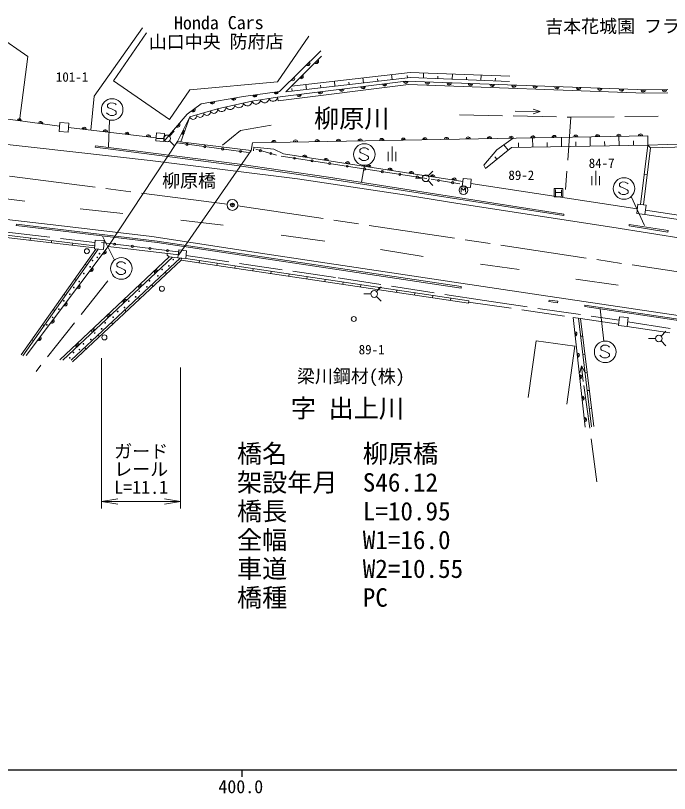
# Model space of a CAD drawing. Units: millimetres, scale not verified. Extents: x 40000 to 680000, y 20000 to 380000.
# Drawn here: x 436517 to 527476, y 201709 to 309853 of the extents above; entities that cross this region are included whole.
import ezdxf
from ezdxf.enums import TextEntityAlignment as Align

# ---------------------------------------------------------------- set-up
doc = ezdxf.new("R2010")
doc.units = ezdxf.units.MM
doc.header["$LTSCALE"] = 1000
doc.header["$PDMODE"] = 32
doc.header["$PDSIZE"] = 500
doc.linetypes.add('CHAIN', pattern=[18.5, 12, -1.5, 3.5, -1.5])
doc.linetypes.add('DASHED', pattern=[7.5, 6, -1.5])
for name, color, linetype, lineweight in [('M-BGD', 7, 'Continuous', 13), ('M-BGD-EXST', 7, 'Continuous', 13), ('M-BMK', 2, 'CHAIN', 13), ('M-BMK-SRVR', 3, 'Continuous', 13), ('M-STR-HTXT', 7, 'Continuous', 13), ('M-STR-STR1', 1, 'Continuous', 13), ('M-STR-STRC', 7, 'Continuous', 13), ('M-TTL-BAND', 7, 'Continuous', 25)]:
    doc.layers.add(name, color=color, linetype=linetype, lineweight=lineweight)
doc.layers.add('M-BMK-HTXT', color=7, linetype='Continuous')
doc.layers.add('M-OTRS', color=6, linetype='Continuous')
doc.styles.add('ＭＳ ゴシック', font='')
doc.styles.get('ＭＳ ゴシック').set_extended_font_data('MS Gothic')

# ---------------------------------------------------------------- blocks, each defined once
blk = doc.blocks.new('open_arrow')
at = {"color": 0, "linetype": 'Continuous', "lineweight": -2}
blk.add_lwpolyline([(7.5, 1.25), (0, 0), (7.5, -1.25)], dxfattribs=at)

msp = doc.modelspace()

# ---------------------------------------------------------------- linework, layer by layer
at = {"layer": 'M-BGD'}
for p, q in [((433944, 307131), (438242, 304163)), ((454170, 308143), (447471, 298655)), ((450132, 300758), (454733, 307458)), ((472947, 300646), (477311, 307002)), ((438242, 304163), (437069, 295215)), ((473218, 299310), (478983, 304951)), ((474108, 299248), (479075, 304185)), ((474909, 300045), (491410, 301940)), ((491410, 301940), (505275, 301406)), ((493257, 301168), (493284, 301868)), ((450132, 300758), (457928, 295405)), ((460773, 299548), (472947, 300646)), ((472962, 298527), (490783, 300724)), ((474108, 299248), (491436, 301238)), ((480870, 300730), (480950, 300034)), ((484844, 301186), (484924, 300490)), ((486871, 301066), (486911, 300719)), ((488818, 301642), (488898, 300947)), ((490783, 300724), (524292, 299517)), ((490999, 301540), (491039, 301193)), ((491436, 301238), (505248, 300706)), ((495255, 301091), (495269, 301441)), ((497254, 301014), (497281, 301714)), ((499252, 300937), (499266, 301287)), ((501251, 300860), (501278, 301560)), ((503249, 300783), (503263, 301133)), ((491155, 300291), (473054, 298001)), ((474949, 299697), (474989, 299350)), ((476896, 300273), (476976, 299578)), ((478923, 300154), (478963, 299806)), ((482897, 300610), (482937, 300262)), ((524045, 299053), (491155, 300291)), ((524292, 299517), (527232, 299579)), ((447471, 298655), (447007, 293906)), ((457928, 295405), (460773, 299548)), ((462334, 297593), (468221, 298604)), ((468221, 298604), (473218, 299310)), ((469403, 297939), (472962, 298527)), ((473054, 298001), (472962, 298527)), ((527263, 299115), (524045, 299053)), ((460372, 296152), (462334, 297593)), ((464608, 296887), (469403, 297939)), ((428110, 296417), (442639, 294468)), ((460740, 295773), (464608, 296887)), ((506030, 296564), (509472, 296500)), ((508526, 296176), (509472, 296500)), ((508539, 296860), (509472, 296500)), ((457143, 292350), (460372, 296152)), ((459023, 292339), (460740, 295773)), ((459508, 292281), (460740, 295773)), ((442690, 295004), (442571, 293748)), ((442690, 295004), (443945, 294886)), ((443827, 293630), (443945, 294886)), ((443887, 294270), (456064, 292849)), ((443827, 293630), (442571, 293748)), ((456124, 293559), (456030, 292445)), ((456124, 293559), (457238, 293464)), ((457143, 292350), (457238, 293464)), ((469464, 292151), (524446, 293113)), ((524446, 293113), (524468, 291852)), ((457143, 292350), (456030, 292445)), ((458997, 292141), (468912, 290838)), ((469272, 291114), (469464, 292151)), ((503458, 291191), (505759, 292786)), ((506460, 292137), (506471, 291537)), ((508448, 292833), (508470, 291572)), ((510460, 292207), (510470, 291607)), ((512448, 292903), (512470, 291642)), ((514459, 292277), (514469, 291677)), ((516447, 292973), (516469, 291712)), ((518458, 292347), (518469, 291747)), ((520446, 293043), (520468, 291782)), ((522458, 292417), (522468, 291817)), ((524468, 291852), (556445, 292768)), ((524823, 291462), (556386, 292367)), ((447613, 291544), (447639, 291743)), ((467305, 289022), (447613, 291544)), ((467332, 289220), (447639, 291743)), ((469613, 291035), (469682, 291573)), ((469682, 291573), (472451, 291283)), ((472812, 290447), (469926, 291264)), ((472451, 291283), (473788, 290608)), ((501648, 289058), (503458, 291191)), ((501899, 288592), (505519, 291531)), ((504434, 291868), (505023, 291128)), ((505519, 291531), (524552, 291854)), ((523458, 283592), (524468, 291852)), ((523855, 283543), (524823, 291462)), ((524468, 291852), (524823, 291462)), ((473486, 290313), (493748, 287199)), ((473788, 290608), (498720, 286789)), ((503208, 290196), (503457, 289883)), ((480018, 287173), (467305, 289022)), ((480048, 287371), (467332, 289220)), ((501899, 288592), (501648, 289058)), ((523969, 287774), (524366, 287725)), ((512763, 282066), (480018, 287173)), ((512794, 282264), (480048, 287371)), ((494344, 287089), (498297, 286474)), ((498763, 287212), (498647, 286061)), ((498763, 287212), (499914, 287095)), ((499797, 285945), (499914, 287095)), ((499797, 285945), (498647, 286061)), ((499853, 286496), (522997, 282982)), ((523078, 283639), (522916, 282330)), ((523078, 283639), (524216, 283498)), ((524054, 282189), (524216, 283498)), ((512763, 282066), (512794, 282264)), ((524054, 282189), (522916, 282330)), ((436609, 280645), (436632, 280843)), ((436609, 280645), (456198, 278296)), ((436632, 280843), (456225, 278494)), ((521864, 280605), (521895, 280803)), ((521864, 280605), (527254, 279761)), ((521895, 280803), (527285, 279959)), ((435263, 279310), (447540, 277855)), ((527254, 279761), (527285, 279959)), ((435234, 279011), (447521, 277555)), ((438586, 278916), (438551, 278618)), ((441540, 278566), (441505, 278268)), ((444494, 278216), (444459, 277918)), ((447511, 277402), (447590, 278647)), ((448835, 278568), (447590, 278647)), ((448477, 278289), (459497, 276953)), ((448835, 278568), (448757, 277323)), ((456198, 278296), (498494, 271977)), ((456225, 278494), (498523, 272175)), ((437308, 262705), (447675, 277391)), ((437553, 262532), (448027, 277369)), ((437992, 262584), (449392, 277750)), ((447511, 277402), (448757, 277323)), ((459216, 277265), (459110, 276165)), ((459216, 277265), (460316, 277159)), ((460210, 276059), (460316, 277159)), ((442670, 261984), (457864, 276293)), ((458329, 276245), (443077, 261922)), ((459405, 276137), (444256, 261947)), ((459544, 275856), (444461, 261728)), ((457613, 276543), (457621, 276797)), ((457864, 276293), (457613, 276543)), ((459110, 276165), (457864, 276293)), ((460210, 276059), (459110, 276165)), ((459544, 275856), (459583, 276120)), ((459544, 275856), (499506, 269876)), ((460210, 276059), (499550, 270173)), ((462042, 275482), (462086, 275778)), ((446194, 275293), (446439, 275120)), ((464539, 275108), (464584, 275405)), ((467037, 274734), (467081, 275031)), ((457513, 273953), (457307, 274172)), ((469534, 274361), (469579, 274657)), ((472032, 273987), (472076, 274284)), ((474530, 273613), (474574, 273910)), ((444713, 273195), (444958, 273022)), ((477027, 273240), (477072, 273536)), ((479525, 272866), (479569, 273163)), ((482022, 272492), (482067, 272789)), ((455648, 272206), (455443, 272425)), ((484520, 272118), (484564, 272415)), ((487018, 271745), (487062, 272041)), ((489515, 271371), (489560, 271668)), ((498494, 271977), (498523, 272175)), ((443232, 271097), (443477, 270924)), ((453783, 270460), (453578, 270679)), ((492013, 270997), (492057, 271294)), ((494510, 270624), (494555, 270920)), ((497008, 270250), (497052, 270547)), ((499506, 269876), (499550, 270173)), ((510697, 270106), (510726, 270304)), ((510697, 270106), (511898, 269932)), ((510726, 270304), (511927, 270130)), ((511898, 269932), (511927, 270130)), ((515685, 269408), (515715, 269606)), ((515685, 269408), (563721, 262159)), ((515715, 269606), (563750, 262357)), ((441751, 268999), (441996, 268826)), ((451919, 268714), (451714, 268933)), ((450054, 266967), (449849, 267186)), ((514060, 267889), (515750, 252653)), ((514060, 267889), (515110, 267735)), ((516638, 252677), (514802, 267780)), ((516936, 252714), (515110, 267735)), ((520517, 267980), (520393, 266772)), ((520517, 267980), (521725, 267855)), ((521600, 266648), (521725, 267855)), ((440270, 266901), (440515, 266728)), ((521600, 266648), (520393, 266772)), ((448190, 265221), (447985, 265440)), ((515108, 265263), (515406, 265299)), ((438789, 264803), (439034, 264630)), ((508916, 264637), (507835, 256775)), ((514333, 263892), (508916, 264637)), ((514333, 263892), (513223, 255825)), ((446325, 263474), (446120, 263693)), ((515414, 262746), (515712, 262782)), ((515251, 261171), (515015, 260199)), ((515251, 261171), (515495, 258981)), ((515251, 261171), (515695, 260275)), ((515720, 260229), (516018, 260265)), ((516026, 257712), (516324, 257748)), ((516332, 255195), (516630, 255231))]:
    msp.add_line(p, q, dxfattribs=at)
at = {"layer": 'M-BGD', "linetype": 'DASHED'}
for p, q in [((498252, 296051), (513764, 295718)), ((513764, 295718), (513021, 285654)), ((513764, 295718), (525922, 295853)), ((467793, 293884), (472055, 294618)), ((465295, 291826), (467793, 293884)), ((524128, 282785), (553579, 278351)), ((524054, 282189), (553486, 277758)), ((435306, 279748), (447568, 278295)), ((460252, 276502), (481398, 273370)), ((449363, 272990), (439363, 260382)), ((481398, 273370), (501759, 270234)), ((499528, 270024), (514060, 267889)), ((501759, 270234), (520466, 267486)), ((515110, 267735), (520411, 266956)), ((521665, 267274), (564723, 260628)), ((521600, 266648), (564639, 260005)), ((515588, 258433), (517411, 244789))]:
    msp.add_line(p, q, dxfattribs=at)
at = {"layer": 'M-BGD'}
for centre, radius in [((460355, 291962), 150), ((462838, 291636), 150), ((465321, 291310), 150), ((467803, 290984), 150), ((470580, 291079), 150), ((472024, 290670), 150), ((475317, 290032), 150), ((477759, 289657), 150), ((480201, 289281), 150), ((482643, 288906), 150), ((485085, 288530), 150), ((487526, 288155), 150), ((489968, 287780), 150), ((492410, 287404), 150), ((495355, 286932), 150), ((497331, 286624), 150), ((450314, 278066), 150), ((452763, 277769), 150), ((455211, 277472), 150), ((457660, 277175), 150), ((447232, 275788), 50), ((447891, 276233), 50), ((448194, 276750), 50), ((458457, 275925), 50), ((446893, 274915), 50), ((457852, 275061), 50), ((446002, 273988), 50), ((456322, 273679), 50), ((456893, 274543), 50), ((445379, 272883), 50), ((455165, 272970), 50), ((444612, 272045), 50), ((453730, 271518), 50), ((454767, 272123), 50), ((444078, 271101), 50), ((453229, 270741), 50), ((443240, 270192), 50), ((451674, 269272), 50), ((452261, 270153), 50), ((442527, 269034), 50), ((450723, 268701), 50), ((441672, 267893), 50), ((448995, 267146), 50), ((450084, 267906), 50), ((440870, 266860), 50), ((448494, 266299), 50), ((447526, 265711), 50), ((445953, 264208), 50), ((446990, 264813), 50), ((444588, 263015), 50), ((445400, 263413), 50), ((444052, 262272), 50)]:
    msp.add_circle(centre, radius, dxfattribs=at)
for centre, radius, start, end in [((477190, 303197), 300, 224.38394, 44.38394), ((477190, 303197), 150, 224.38394, 44.38394), ((478363, 303478), 300, 224.82261, 44.82261), ((478363, 303478), 150, 224.82261, 44.82261), ((475046, 301099), 300, 224.38394, 44.38394), ((475046, 301099), 150, 224.38394, 44.38394), ((476235, 301363), 300, 224.82261, 44.82261), ((476235, 301363), 150, 224.82261, 44.82261), ((490827, 300722), 300, 177.93761, 357.93761), ((490827, 300722), 150, 177.93761, 357.93761), ((481894, 299628), 300, 187.02705, 7.02705), ((481894, 299628), 150, 187.02705, 7.02705), ((484871, 299995), 300, 187.02705, 7.02705), ((484871, 299995), 150, 187.02705, 7.02705), ((487849, 300362), 300, 187.02705, 7.02705), ((487849, 300362), 150, 187.02705, 7.02705), ((493825, 300614), 300, 177.93761, 357.93761), ((493825, 300614), 150, 177.93761, 357.93761), ((496823, 300506), 300, 177.93761, 357.93761), ((496823, 300506), 150, 177.93761, 357.93761), ((499821, 300398), 300, 177.93761, 357.93761), ((499821, 300398), 150, 177.93761, 357.93761), ((502819, 300290), 300, 177.93761, 357.93761), ((502819, 300290), 150, 177.93761, 357.93761), ((505817, 300182), 300, 177.93761, 357.93761), ((505817, 300182), 150, 177.93761, 357.93761), ((508815, 300075), 300, 177.93761, 357.93761), ((508815, 300075), 150, 177.93761, 357.93761), ((511813, 299967), 300, 177.93761, 357.93761), ((511813, 299967), 150, 177.93761, 357.93761), ((514811, 299859), 300, 177.93761, 357.93761), ((514811, 299859), 150, 177.93761, 357.93761), ((517809, 299751), 300, 177.93761, 357.93761), ((517809, 299751), 150, 177.93761, 357.93761), ((520807, 299643), 300, 177.93761, 357.93761), ((520807, 299643), 150, 177.93761, 357.93761), ((526804, 299570), 300, 181.20605, 1.20605), ((526804, 299570), 150, 181.20605, 1.20605), ((469810, 298829), 300, 188.03166, 8.03166), ((469810, 298829), 150, 188.03166, 8.03166), ((472350, 298539), 611, 199.87087, 358.89215), ((472781, 299248), 300, 188.03166, 8.03166), ((472781, 299248), 150, 188.03166, 8.03166), ((475939, 298894), 300, 187.02705, 7.02705), ((475939, 298894), 150, 187.02705, 7.02705), ((478917, 299261), 300, 187.02705, 7.02705), ((478917, 299261), 150, 187.02705, 7.02705), ((523805, 299535), 300, 177.93761, 357.93761), ((523805, 299535), 150, 177.93761, 357.93761), ((463889, 297860), 300, 189.75242, 9.75242), ((463889, 297860), 150, 189.75242, 9.75242), ((466379, 297405), 627, 204.03346, 0.71085), ((466846, 298368), 300, 189.75242, 9.75242), ((466846, 298368), 150, 189.75242, 9.75242), ((467578, 297668), 627, 204.03346, 0.71085), ((468777, 297931), 627, 204.03346, 0.71085), ((469978, 298147), 611, 199.87087, 358.89215), ((471164, 298343), 611, 199.87087, 358.89215), ((461188, 296751), 300, 216.29263, 36.29263), ((461188, 296751), 150, 216.29263, 36.29263), ((462189, 296194), 503, 196.42054, 15.71227), ((463156, 296472), 503, 196.42054, 15.71227), ((464123, 296751), 503, 196.42054, 15.71227), ((465180, 297142), 627, 204.03346, 0.71085), ((437030, 295221), 300, 352.35827, 172.35827), ((437030, 295221), 150, 352.35827, 172.35827), ((461223, 295916), 503, 196.42054, 15.71227), ((440004, 294822), 300, 352.35827, 172.35827), ((440004, 294822), 150, 352.35827, 172.35827), ((446045, 294018), 300, 353.34217, 173.34217), ((446045, 294018), 150, 353.34217, 173.34217), ((459085, 294637), 300, 229.65785, 49.65785), ((459085, 294637), 150, 229.65785, 49.65785), ((449024, 293670), 300, 353.34217, 173.34217), ((449024, 293670), 150, 353.34217, 173.34217), ((452004, 293322), 300, 353.34217, 173.34217), ((452004, 293322), 150, 353.34217, 173.34217), ((454984, 292975), 300, 353.34217, 173.34217), ((454984, 292975), 150, 353.34217, 173.34217), ((459684, 293660), 300, 243.43495, 63.43495), ((459684, 293660), 150, 243.43495, 63.43495), ((505459, 292781), 300, 1.00285, 181.00285), ((508458, 292833), 300, 1.00285, 181.00285), ((511458, 292886), 300, 1.00285, 181.00285), ((514457, 292938), 300, 1.00285, 181.00285), ((514457, 292938), 150, 1.00285, 181.00285), ((517457, 292991), 300, 1.00285, 181.00285), ((517457, 292991), 150, 1.00285, 181.00285), ((520456, 293043), 300, 1.00285, 181.00285), ((520456, 293043), 150, 1.00285, 181.00285), ((523456, 293096), 300, 1.00285, 181.00285), ((523456, 293096), 150, 1.00285, 181.00285), ((472464, 292203), 300, 1.00285, 181.00285), ((472464, 292203), 150, 1.00285, 181.00285), ((475463, 292256), 300, 1.00285, 181.00285), ((475463, 292256), 150, 1.00285, 181.00285), ((478463, 292308), 300, 1.00285, 181.00285), ((478463, 292308), 150, 1.00285, 181.00285), ((481462, 292361), 300, 1.00285, 181.00285), ((481462, 292361), 150, 1.00285, 181.00285), ((484462, 292413), 300, 1.00285, 181.00285), ((484462, 292413), 150, 1.00285, 181.00285), ((487461, 292466), 300, 1.00285, 181.00285), ((487461, 292466), 150, 1.00285, 181.00285), ((490461, 292518), 300, 1.00285, 181.00285), ((490461, 292518), 150, 1.00285, 181.00285), ((493460, 292571), 300, 1.00285, 181.00285), ((493460, 292571), 150, 1.00285, 181.00285), ((496460, 292623), 300, 1.00285, 181.00285), ((496460, 292623), 150, 1.00285, 181.00285), ((499459, 292676), 300, 1.00285, 181.00285), ((499459, 292676), 150, 1.00285, 181.00285), ((502459, 292728), 300, 1.00285, 181.00285), ((502459, 292728), 150, 1.00285, 181.00285), ((505459, 292781), 150, 1.00285, 181.00285), ((508458, 292833), 150, 1.00285, 181.00285), ((511458, 292886), 150, 1.00285, 181.00285), ((476753, 290154), 300, 351.29126, 171.29126), ((476753, 290154), 150, 351.29126, 171.29126), ((479719, 289700), 300, 351.29126, 171.29126), ((479719, 289700), 150, 351.29126, 171.29126), ((482684, 289246), 300, 351.29126, 171.29126), ((482684, 289246), 150, 351.29126, 171.29126), ((485650, 288791), 300, 351.29126, 171.29126), ((485650, 288791), 150, 351.29126, 171.29126), ((488615, 288337), 300, 351.29126, 171.29126), ((488615, 288337), 150, 351.29126, 171.29126), ((491580, 287883), 300, 351.29126, 171.29126), ((491580, 287883), 150, 351.29126, 171.29126), ((494546, 287429), 300, 351.29126, 171.29126), ((494546, 287429), 150, 351.29126, 171.29126), ((497511, 286974), 300, 351.29126, 171.29126), ((497511, 286974), 150, 351.29126, 171.29126), ((448808, 276973), 300, 233.06849, 53.06849), ((448808, 276973), 150, 233.06849, 53.06849), ((447005, 274575), 300, 233.06849, 53.06849), ((447005, 274575), 150, 233.06849, 53.06849), ((456142, 274191), 300, 43.20289, 223.20289), ((456142, 274191), 150, 43.20289, 223.20289), ((445203, 272177), 300, 233.06849, 53.06849), ((445203, 272177), 150, 233.06849, 53.06849), ((453955, 272138), 300, 43.20289, 223.20289), ((453955, 272138), 150, 43.20289, 223.20289), ((451768, 270084), 300, 43.20289, 223.20289), ((443400, 269779), 300, 233.06849, 53.06849), ((443400, 269779), 150, 233.06849, 53.06849), ((451768, 270084), 150, 43.20289, 223.20289), ((449581, 268030), 300, 43.20289, 223.20289), ((441598, 267380), 300, 233.06849, 53.06849), ((441598, 267380), 150, 233.06849, 53.06849), ((449581, 268030), 150, 43.20289, 223.20289), ((447395, 265976), 300, 43.20289, 223.20289), ((447395, 265976), 150, 43.20289, 223.20289), ((439795, 264982), 300, 233.06849, 53.06849), ((439795, 264982), 150, 233.06849, 53.06849), ((514314, 265597), 300, 276.32728, 96.32728), ((514314, 265597), 150, 276.32728, 96.32728), ((445208, 263923), 300, 43.20289, 223.20289), ((445208, 263923), 150, 43.20289, 223.20289), ((514645, 262615), 300, 276.32728, 96.32728), ((514645, 262615), 150, 276.32728, 96.32728), ((514976, 259633), 300, 276.32728, 96.32728), ((514976, 259633), 150, 276.32728, 96.32728), ((515306, 256651), 300, 276.32728, 96.32728), ((515306, 256651), 150, 276.32728, 96.32728), ((515637, 253670), 300, 276.32728, 96.32728), ((515637, 253670), 150, 276.32728, 96.32728)]:
    msp.add_arc(centre, radius, start, end, dxfattribs=at)
at = {"layer": 'M-BGD-EXST'}
for p, q in [((449464, 297564), (449320, 297438)), ((449320, 297438), (449320, 297155)), ((449722, 297702), (449464, 297564)), ((450130, 297696), (449722, 297702)), ((450401, 297558), (450130, 297696)), ((450526, 297432), (450401, 297558)), ((449452, 296075), (449188, 296345)), ((449320, 297155), (449452, 297011)), ((449452, 297011), (449841, 296891)), ((449841, 296891), (450401, 296609)), ((450401, 296609), (450533, 296470)), ((450533, 296470), (450533, 296213)), ((449430, 291619), (449604, 295333)), ((449709, 295949), (449452, 296075)), ((450130, 295949), (449709, 295949)), ((450401, 296081), (450130, 295949)), ((450533, 296213), (450401, 296081)), ((457931, 293102), (458598, 293769)), ((457126, 292769), (456183, 292769)), ((457931, 292436), (458598, 291769)), ((484550, 291312), (484405, 291186)), ((484405, 291186), (484405, 290903)), ((484807, 291450), (484550, 291312)), ((485216, 291444), (484807, 291450)), ((485486, 291305), (485216, 291444)), ((485612, 291180), (485486, 291305)), ((488895, 291629), (488895, 289629)), ((484537, 289822), (484273, 290093)), ((484405, 290903), (484537, 290759)), ((484537, 290759), (484927, 290639)), ((484927, 290639), (485486, 290356)), ((485486, 289829), (485216, 289697)), ((485486, 290356), (485618, 290218)), ((485618, 289961), (485486, 289829)), ((485618, 290218), (485618, 289961)), ((488361, 290896), (488361, 289629)), ((489428, 290896), (489428, 289629)), ((484795, 289697), (484537, 289822)), ((484644, 286680), (485077, 289041)), ((485216, 289697), (484795, 289697)), ((493902, 287570), (494569, 288237)), ((517226, 288264), (517226, 286264)), ((493097, 287237), (492154, 287237)), ((493902, 286904), (494569, 286237)), ((516693, 287531), (516693, 286264)), ((517760, 287531), (517760, 286264)), ((520924, 286715), (520667, 286577)), ((521333, 286709), (520924, 286715)), ((521603, 286571), (521333, 286709)), ((498508, 285287), (498508, 285887)), ((498508, 285887), (498808, 285587)), ((498808, 285587), (499108, 285887)), ((499108, 285887), (499108, 285287)), ((512650, 285831), (511450, 285831)), ((511450, 285831), (511450, 284631)), ((511636, 284812), (511636, 285652)), ((512477, 284808), (512477, 285648)), ((512650, 284631), (512650, 285831)), ((520667, 286577), (520522, 286451)), ((520522, 286451), (520522, 286169)), ((520522, 286169), (520654, 286024)), ((520654, 286024), (521044, 285905)), ((521044, 285905), (521603, 285622)), ((521729, 286445), (521603, 286571)), ((521603, 285622), (521735, 285484)), ((511450, 284631), (512650, 284631)), ((511636, 285232), (512476, 285232)), ((520654, 285088), (520390, 285358)), ((520912, 284962), (520654, 285088)), ((521333, 284962), (520912, 284962)), ((521603, 285094), (521333, 284962)), ((521735, 285226), (521603, 285094)), ((521735, 285484), (521735, 285226)), ((523996, 280683), (522163, 284698)), ((448596, 279175), (450260, 275846)), ((450739, 275469), (450595, 275343)), ((450595, 275343), (450595, 275060)), ((450595, 275060), (450727, 274916)), ((450727, 274916), (451116, 274796)), ((450997, 275607), (450739, 275469)), ((451405, 275601), (450997, 275607)), ((451116, 274796), (451675, 274514)), ((451675, 275462), (451405, 275601)), ((451801, 275337), (451675, 275462)), ((450727, 273979), (450463, 274250)), ((450984, 273854), (450727, 273979)), ((451405, 273854), (450984, 273854)), ((451675, 273986), (451405, 273854)), ((451675, 274514), (451807, 274375)), ((451807, 274118), (451675, 273986)), ((451807, 274375), (451807, 274118)), ((486730, 271481), (487397, 272148)), ((485925, 271148), (484982, 271148)), ((486730, 270815), (487397, 270148)), ((517841, 269060), (518341, 264590)), ((525522, 264957), (524579, 264957)), ((526326, 265290), (526993, 265957)), ((518056, 263875), (517912, 263749)), ((518314, 264013), (518056, 263875)), ((518723, 264007), (518314, 264013)), ((518993, 263869), (518723, 264007)), ((526326, 264624), (526993, 263957)), ((517912, 263749), (517912, 263466)), ((517912, 263466), (518044, 263322)), ((518044, 263322), (518434, 263202)), ((518434, 263202), (518993, 262920)), ((519118, 263743), (518993, 263869)), ((518993, 262920), (519125, 262781)), ((518044, 262385), (517780, 262656)), ((518302, 262260), (518044, 262385)), ((518723, 262260), (518302, 262260)), ((518993, 262392), (518723, 262260)), ((519125, 262524), (518993, 262392)), ((519125, 262781), (519125, 262524))]:
    msp.add_line(p, q, dxfattribs=at)
for centre, radius in [((449950, 296792), 1500), ((457598, 292769), 471), ((485035, 290540), 1500), ((493569, 287237), 471), ((521152, 285806), 1500), ((498808, 285587), 600), ((446437, 277095), 350), ((451225, 274697), 1500), ((456879, 271874), 350), ((486397, 271148), 471), ((483569, 267668), 350), ((448870, 265111), 350), ((525993, 264957), 471), ((518542, 263103), 1500)]:
    msp.add_circle(centre, radius, dxfattribs=at)
at = {"layer": 'M-BMK'}
for p, q in [((465941, 283620), (427223, 288632)), ((467426, 283413), (565064, 268768))]:
    msp.add_line(p, q, dxfattribs=at)
at = {"layer": 'M-BMK-SRVR'}
msp.add_circle((466684, 283524), 750, dxfattribs=at)
at = {"layer": 'M-OTRS'}
msp.add_point((466684, 283524), dxfattribs=at)
at = {"layer": 'M-STR-HTXT'}
for p, q in [((448477, 262237), (448477, 241312)), ((459478, 260903), (459478, 241312)), ((448477, 242312), (459478, 242312))]:
    msp.add_line(p, q, dxfattribs=at)
at = {"layer": 'M-STR-STR1'}
for p, q in [((459023, 292339), (449392, 277750)), ((469272, 291114), (459023, 292339)), ((459239, 276609), (469272, 291114)), ((449392, 277750), (459239, 276609))]:
    msp.add_line(p, q, dxfattribs=at)
at = {"layer": 'M-STR-STRC'}
for p, q in [((416275, 294137), (439097, 291512)), ((439097, 291512), (455254, 289694)), ((455254, 289694), (475754, 287170)), ((475754, 287170), (490901, 284897)), ((437822, 284042), (431658, 284831)), ((490901, 284897), (498020, 283736)), ((413243, 284005), (442519, 280660)), ((498020, 283736), (519479, 280454)), ((451445, 282351), (445507, 282990)), ((465388, 280735), (459488, 281411)), ((442519, 280660), (455485, 279119)), ((519479, 280454), (554519, 274799)), ((455485, 279119), (472097, 276601)), ((479557, 278480), (473468, 279344)), ((493237, 276375), (487299, 277352)), ((472097, 276601), (508401, 271151)), ((506560, 274571), (501185, 275285)), ((520352, 272392), (514452, 273218)), ((508401, 271151), (541925, 266228))]:
    msp.add_line(p, q, dxfattribs=at)
at = {"layer": 'M-TTL-BAND'}
for p, q in [((40000, 205000), (579000, 205000)), ((468000, 205000), (468000, 204000))]:
    msp.add_line(p, q, dxfattribs=at)

# ---------------------------------------------------------------- block references
at = {"layer": 'M-STR-HTXT', "xscale": 300, "yscale": 300}
msp.add_blockref('open_arrow', (448477, 242312), dxfattribs=at)
at = {"layer": 'M-STR-HTXT', "xscale": 300, "yscale": 300, "rotation": 180}
msp.add_blockref('open_arrow', (459478, 242312), dxfattribs=at)

# ---------------------------------------------------------------- texts
at = {"layer": 'M-BMK-HTXT', "style": 'ＭＳ ゴシック'}
for s, p in [('Honda Cars', (458557, 307368)), ('吉本花城園 フラワーパーク本店', (510192, 306867)), ('山口中央 防府店', (455048, 304722))]:
    msp.add_text(s, height=1833, rotation=0.241, dxfattribs=at).set_placement(p, align=Align.BOTTOM_LEFT)
for s, height, p in [('101-1', 1320, (442128, 300262)), ('84-7', 1320, (516247, 288274)), ('89-2', 1320, (505075, 286606)), ('89-1', 1320, (484251, 262358)), ('梁川鋼材(株)', 1833, (475662, 258255)), ('字 出上川', 2566, (474801, 253201))]:
    msp.add_text(s, height=height, dxfattribs=at).set_placement(p, align=Align.BOTTOM_LEFT)
for s, height, p in [('柳原川', 2566, (478032, 295558)), ('柳原橋', 1833, (456900, 286897))]:
    msp.add_text(s, height=height, dxfattribs=at).set_placement(p, align=Align.MIDDLE_LEFT)
at = {"layer": 'M-STR-HTXT', "style": 'ＭＳ ゴシック'}
for s, p in [('ガード', (453992, 247812)), ('レール', (453992, 245312)), ('L=11.1', (453992, 242812))]:
    msp.add_text(s, height=1833, dxfattribs=at).set_placement(p, align=Align.BOTTOM_CENTER)
for s, p in [('橋名\u3000\u3000\u3000柳原橋', (467314, 250236)), ('架設年月\u3000S46.12', (467314, 246236)), ('橋長\u3000\u3000\u3000L=10.95', (467314, 242236)), ('全幅\u3000\u3000\u3000W1=16.0', (467314, 238236)), ('車道\u3000\u3000\u3000W2=10.55', (467314, 234236)), ('橋種\u3000\u3000\u3000PC', (467314, 230236))]:
    msp.add_text(s, height=2566, dxfattribs=at).set_placement(p, align=Align.TOP_LEFT)
at = {"layer": 'M-TTL-BAND', "style": 'ＭＳ ゴシック'}
msp.add_text('400.0', height=1833, dxfattribs=at).set_placement((467844, 201189), align=Align.BOTTOM_CENTER)

doc.saveas('drawing.dxf')
